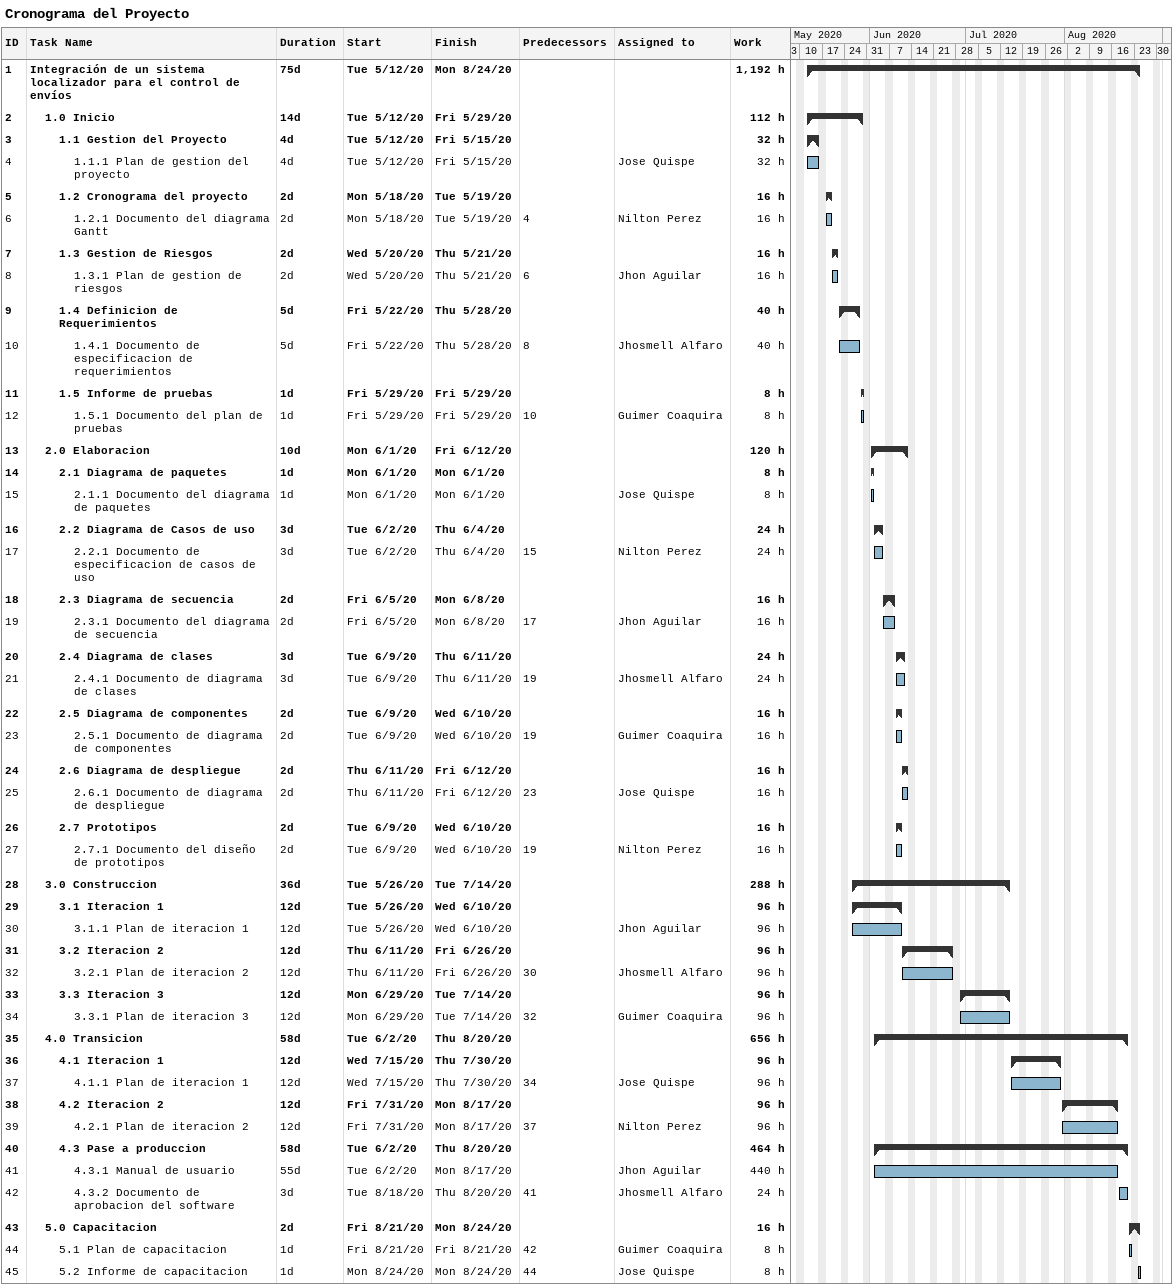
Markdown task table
Cronograma del Proyecto

| ID | Level | Task | Duration | Start | Finish | Predecessors | Resources | Work (h) |
|---|---|---|---|---|---|---|---|---|
| 1 | 1 | **Integración de un sistema localizador para el control de envíos** | 75d | 2020-05-12 | 2020-08-24 |  |  | 1192 |
| 2 | 2 | **1.0 Inicio** | 14d | 2020-05-12 | 2020-05-29 |  |  | 112 |
| 3 | 3 | **1.1 Gestion del Proyecto** | 4d | 2020-05-12 | 2020-05-15 |  |  | 32 |
| 4 | 4 | 1.1.1 Plan de gestion del proyecto | 4d | 2020-05-12 | 2020-05-15 |  | Jose Quispe | 32 |
| 5 | 3 | **1.2 Cronograma del proyecto** | 2d | 2020-05-18 | 2020-05-19 |  |  | 16 |
| 6 | 4 | 1.2.1 Documento del diagrama Gantt | 2d | 2020-05-18 | 2020-05-19 | 4 | Nilton Perez | 16 |
| 7 | 3 | **1.3 Gestion de Riesgos** | 2d | 2020-05-20 | 2020-05-21 |  |  | 16 |
| 8 | 4 | 1.3.1 Plan de gestion de riesgos | 2d | 2020-05-20 | 2020-05-21 | 6 | Jhon Aguilar | 16 |
| 9 | 3 | **1.4 Definicion de Requerimientos** | 5d | 2020-05-22 | 2020-05-28 |  |  | 40 |
| 10 | 4 | 1.4.1 Documento de especificacion de requerimientos | 5d | 2020-05-22 | 2020-05-28 | 8 | Jhosmell Alfaro | 40 |
| 11 | 3 | **1.5 Informe de pruebas** | 1d | 2020-05-29 | 2020-05-29 |  |  | 8 |
| 12 | 4 | 1.5.1 Documento del plan de pruebas | 1d | 2020-05-29 | 2020-05-29 | 10 | Guimer Coaquira | 8 |
| 13 | 2 | **2.0 Elaboracion** | 10d | 2020-06-01 | 2020-06-12 |  |  | 120 |
| 14 | 3 | **2.1 Diagrama de paquetes** | 1d | 2020-06-01 | 2020-06-01 |  |  | 8 |
| 15 | 4 | 2.1.1 Documento del diagrama de paquetes | 1d | 2020-06-01 | 2020-06-01 |  | Jose Quispe | 8 |
| 16 | 3 | **2.2 Diagrama de Casos de uso** | 3d | 2020-06-02 | 2020-06-04 |  |  | 24 |
| 17 | 4 | 2.2.1 Documento de especificacion de casos de uso | 3d | 2020-06-02 | 2020-06-04 | 15 | Nilton Perez | 24 |
| 18 | 3 | **2.3 Diagrama de secuencia** | 2d | 2020-06-05 | 2020-06-08 |  |  | 16 |
| 19 | 4 | 2.3.1 Documento del diagrama de secuencia | 2d | 2020-06-05 | 2020-06-08 | 17 | Jhon Aguilar | 16 |
| 20 | 3 | **2.4 Diagrama de clases** | 3d | 2020-06-09 | 2020-06-11 |  |  | 24 |
| 21 | 4 | 2.4.1 Documento de diagrama de clases | 3d | 2020-06-09 | 2020-06-11 | 19 | Jhosmell Alfaro | 24 |
| 22 | 3 | **2.5 Diagrama de componentes** | 2d | 2020-06-09 | 2020-06-10 |  |  | 16 |
| 23 | 4 | 2.5.1 Documento de diagrama de componentes | 2d | 2020-06-09 | 2020-06-10 | 19 | Guimer Coaquira | 16 |
| 24 | 3 | **2.6 Diagrama de despliegue** | 2d | 2020-06-11 | 2020-06-12 |  |  | 16 |
| 25 | 4 | 2.6.1 Documento de diagrama de despliegue | 2d | 2020-06-11 | 2020-06-12 | 23 | Jose Quispe | 16 |
| 26 | 3 | **2.7 Prototipos** | 2d | 2020-06-09 | 2020-06-10 |  |  | 16 |
| 27 | 4 | 2.7.1 Documento del diseño de prototipos | 2d | 2020-06-09 | 2020-06-10 | 19 | Nilton Perez | 16 |
| 28 | 2 | **3.0 Construccion** | 36d | 2020-05-26 | 2020-07-14 |  |  | 288 |
| 29 | 3 | **3.1 Iteracion 1** | 12d | 2020-05-26 | 2020-06-10 |  |  | 96 |
| 30 | 4 | 3.1.1 Plan de iteracion 1 | 12d | 2020-05-26 | 2020-06-10 |  | Jhon Aguilar | 96 |
| 31 | 3 | **3.2 Iteracion 2** | 12d | 2020-06-11 | 2020-06-26 |  |  | 96 |
| 32 | 4 | 3.2.1 Plan de iteracion 2 | 12d | 2020-06-11 | 2020-06-26 | 30 | Jhosmell Alfaro | 96 |
| 33 | 3 | **3.3 Iteracion 3** | 12d | 2020-06-29 | 2020-07-14 |  |  | 96 |
| 34 | 4 | 3.3.1 Plan de iteracion 3 | 12d | 2020-06-29 | 2020-07-14 | 32 | Guimer Coaquira | 96 |
| 35 | 2 | **4.0 Transicion** | 58d | 2020-06-02 | 2020-08-20 |  |  | 656 |
| 36 | 3 | **4.1 Iteracion 1** | 12d | 2020-07-15 | 2020-07-30 |  |  | 96 |
| 37 | 4 | 4.1.1 Plan de iteracion 1 | 12d | 2020-07-15 | 2020-07-30 | 34 | Jose Quispe | 96 |
| 38 | 3 | **4.2 Iteracion 2** | 12d | 2020-07-31 | 2020-08-17 |  |  | 96 |
| 39 | 4 | 4.2.1 Plan de iteracion 2 | 12d | 2020-07-31 | 2020-08-17 | 37 | Nilton Perez | 96 |
| 40 | 3 | **4.3 Pase a produccion** | 58d | 2020-06-02 | 2020-08-20 |  |  | 464 |
| 41 | 4 | 4.3.1 Manual de usuario | 55d | 2020-06-02 | 2020-08-17 |  | Jhon Aguilar | 440 |
| 42 | 4 | 4.3.2 Documento de aprobacion del software | 3d | 2020-08-18 | 2020-08-20 | 41 | Jhosmell Alfaro | 24 |
| 43 | 2 | **5.0 Capacitacion** | 2d | 2020-08-21 | 2020-08-24 |  |  | 16 |
| 44 | 3 | 5.1 Plan de capacitacion | 1d | 2020-08-21 | 2020-08-21 | 42 | Guimer Coaquira | 8 |
| 45 | 3 | 5.2 Informe de capacitacion | 1d | 2020-08-24 | 2020-08-24 | 44 | Jose Quispe | 8 |
